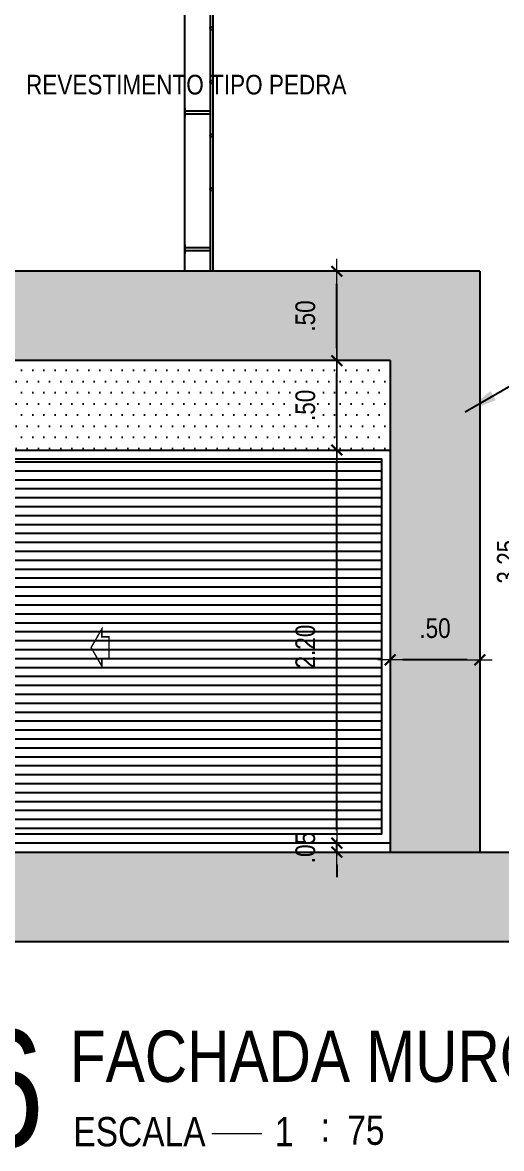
# Model space of a CAD drawing. Header units: millimetres. Extents: x -178 to 521, y -135 to 750.
# Drawn here: x 13.41 to 16.09, y 734.21 to 740.51 of the extents above; entities that cross this region are included whole.
import ezdxf
from ezdxf.enums import TextEntityAlignment as Align

# ---------------------------------------------------------------- set-up
doc = ezdxf.new("R2010")
doc.units = ezdxf.units.MM
doc.header["$LTSCALE"] = 20
doc.header["$MEASUREMENT"] = 0
doc.header["$PDSIZE"] = -5
doc.linetypes.add('CONTINU', pattern=[0])
doc.layers.get('0').update_dxf_attribs({"linetype": 'CONTINUOUS'})
doc.layers.get('Defpoints').update_dxf_attribs({"linetype": 'CONTINUOUS'})
for name, color, linetype in [('AME_FRZ', 7, 'CONTINUOUS'), ('AR-ALV', 5, 'CONTINUOUS'), ('COTAS', 7, 'CONTINUOUS'), ('E-txt-g', 3, 'CONTINUOUS'), ('E-TXT-Y', 2, 'CONTINUOUS'), ('TEXTO3', 4, 'CONTINUOUS'), ('V2', 11, 'CONTINUOUS')]:
    doc.layers.add(name, color=color, linetype=linetype)
for name, color, linetype, lineweight in [('E-Cta-W', 7, 'CONTINUOUS', 20), ('E-Pen-C', 4, 'CONTINUOUS', 15), ('E-Pen-G', 3, 'CONTINUOUS', 30), ('E-Txt-W', 7, 'CONTINUOUS', 20)]:
    doc.layers.add(name, color=color, linetype=linetype, lineweight=lineweight)
doc.styles.add('F2', font='ARIALN.TTF')
doc.dimstyles.new('DIMENSION-1', dxfattribs={"dimtxt": 0.11, "dimasz": 0.07, "dimexe": 1, "dimexo": 0, "dimgap": 0.12, "dimtad": 1, "dimzin": 7, "dimdsep": 46, "dimtxsty": 'F2', "dimblk1": 'TRACO', "dimblk2": 'TRACO', "dimsah": 1, "dimcen": 1, "dimse1": 1, "dimse2": 1, "dimclrd": 256, "dimclre": 256, "dimclrt": 6, "dimadec": 0, "dimazin": 0, "dimtfac": 1, "dimtix": 1, "dimtmove": 2, "dimatfit": 3, "dimldrblk": 'TRACO', "dimfxl": 1, "dimtolj": 1, "dimtzin": 0, "dimarcsym": 0})
doc.dimstyles.get("Standard").update_dxf_attribs({"dimtxt": 0.18, "dimasz": 0.18, "dimexe": 0.18, "dimexo": 0.0625, "dimgap": 0.09, "dimtad": 0, "dimtih": 1, "dimtoh": 1, "dimdec": 4, "dimzin": 0, "dimdsep": 46, "dimtxsty": 'Standard', "dimcen": 0.09, "dimadec": 0, "dimazin": 0, "dimtfac": 1, "dimtdec": 4, "dimtofl": 0, "dimtmove": 0, "dimatfit": 3, "dimfxl": 1, "dimtolj": 1, "dimtzin": 0, "dimarcsym": 0})

# ---------------------------------------------------------------- blocks, each defined once
blk = doc.blocks.new('IND_DES')
at = {"layer": 'E-Txt-W', "color": 7}
blk.add_line((0.0269, -0.2428), (0.1984, -0.2428), dxfattribs=at)
at = {"layer": 'E-txt-g', "color": 7, "style": 'F2'}
for s, p in [('ESCALA', (-0.4463, -0.2864)), ('1', (0.2426, -0.2864)), (':', (0.3988, -0.2706))]:
    blk.add_text(s, height=0.1, dxfattribs=at).set_placement(p)
blk.add_attdef('ESCALA', (0.4897, -0.2812), '', height=0.1, dxfattribs=at)
at = {"layer": 'E-Txt-W', "color": 6, "style": 'F2'}
blk.add_attdef('00', text='', height=0.4, dxfattribs=at).set_placement((-0.7083, -0.2881), align=Align.CENTER)
at = {"layer": 'E-TXT-Y', "color": 7, "style": 'F2'}
for tag, p in [('PROJETO', (-0.4563, 0.1829)), ('DESENHO', (-0.4582, -0.0658))]:
    blk.add_attdef(tag, p, '', height=0.175, dxfattribs=at)
blk = doc.blocks.new('Seta')
at = {"const_width": 2}
blk.add_lwpolyline([(10, 15), (10, 26), (25, 0), (10, -26), (10, -15), (0, -15), (0, 15)], close=True, dxfattribs=at)
blk = doc.blocks.new('TRACO')
at = {"layer": 'E-Pen-C'}
for p, q in [((0, 1), (0, -1)), ((-1, 0), (1, 0))]:
    blk.add_line(p, q, dxfattribs=at)
at = {"layer": 'E-Pen-G'}
blk.add_line((-0.424, -0.424), (0.424, 0.424), dxfattribs=at)
blk = doc.blocks.new('*D724')
at = {"lineweight": -2}
blk.add_line((16.2965, 735.9363), (16.2965, 739.0463), dxfattribs=at)
at = {"layer": 'Defpoints', "color": 0, "linetype": 'Continuous'}
for p in [(15.968, 739.1163), (16.2965, 739.1163), (15.968, 735.8663)]:
    blk.add_point(p, dxfattribs=at)
at = {"linetype": 'Continuous', "lineweight": -2, "xscale": 0.07, "yscale": 0.07, "zscale": 0.07}
for p, rotation in [((16.2965, 739.1163), 90), ((16.2965, 735.8663), 270)]:
    blk.add_blockref('TRACO', p, dxfattribs=dict(at, rotation=rotation))
at = {"color": 6, "linetype": 'Continuous', "insert": (16.1203, 737.4913), "char_height": 0.11, "attachment_point": 5, "rotation": 90, "style": 'F2'}
blk.add_mtext('\\A1;3.25', dxfattribs=at)
blk = doc.blocks.new('*D725')
at = {"lineweight": -2}
blk.add_line((15.898, 736.9426), (15.538, 736.9426), dxfattribs=at)
at = {"layer": 'Defpoints', "color": 0, "linetype": 'Continuous'}
for p in [(15.468, 737.2651), (15.968, 737.2651), (15.468, 736.9426)]:
    blk.add_point(p, dxfattribs=at)
at = {"linetype": 'Continuous', "lineweight": -2, "xscale": 0.07, "yscale": 0.07, "zscale": 0.07, "rotation": 180}
blk.add_blockref('TRACO', (15.468, 736.9426), dxfattribs=at)
at = {"linetype": 'Continuous', "lineweight": -2, "xscale": 0.07, "yscale": 0.07, "zscale": 0.07}
blk.add_blockref('TRACO', (15.968, 736.9426), dxfattribs=at)
at = {"color": 6, "linetype": 'Continuous', "insert": (15.718, 737.1187), "char_height": 0.11, "attachment_point": 5, "style": 'F2'}
blk.add_mtext('\\A1;.50', dxfattribs=at)
blk = doc.blocks.new('*D726')
at = {"lineweight": -2}
for p, q in [((15.1694, 735.9863), (15.1694, 736.0563)), ((15.1694, 735.8663), (15.1694, 735.9163)), ((15.1694, 735.7963), (15.1694, 735.7263))]:
    blk.add_line(p, q, dxfattribs=at)
at = {"layer": 'Defpoints', "color": 0, "linetype": 'Continuous'}
for p in [(15.1694, 735.9163), (15.468, 735.9163), (15.468, 735.8663)]:
    blk.add_point(p, dxfattribs=at)
at = {"linetype": 'Continuous', "lineweight": -2, "xscale": 0.07, "yscale": 0.07, "zscale": 0.07}
for p, rotation in [((15.1694, 735.9163), 270), ((15.1694, 735.8663), 90)]:
    blk.add_blockref('TRACO', p, dxfattribs=dict(at, rotation=rotation))
at = {"color": 6, "linetype": 'Continuous', "insert": (14.9932, 735.8913), "char_height": 0.11, "attachment_point": 5, "rotation": 90, "style": 'F2'}
blk.add_mtext('\\A1;.05', dxfattribs=at)
blk = doc.blocks.new('*D727')
at = {"lineweight": -2}
blk.add_line((15.1694, 735.9863), (15.1694, 738.0463), dxfattribs=at)
at = {"layer": 'Defpoints', "color": 0, "linetype": 'Continuous'}
for p in [(15.1694, 738.1163), (15.468, 738.1163), (15.468, 735.9163)]:
    blk.add_point(p, dxfattribs=at)
at = {"linetype": 'Continuous', "lineweight": -2, "xscale": 0.07, "yscale": 0.07, "zscale": 0.07}
for p, rotation in [((15.1694, 738.1163), 90), ((15.1694, 735.9163), 270)]:
    blk.add_blockref('TRACO', p, dxfattribs=dict(at, rotation=rotation))
at = {"color": 6, "linetype": 'Continuous', "insert": (14.9932, 737.0163), "char_height": 0.11, "attachment_point": 5, "rotation": 90, "style": 'F2'}
blk.add_mtext('\\A1;2.20', dxfattribs=at)
blk = doc.blocks.new('*D728')
at = {"lineweight": -2}
blk.add_line((15.1694, 738.1863), (15.1694, 738.5463), dxfattribs=at)
at = {"layer": 'Defpoints', "color": 0, "linetype": 'Continuous'}
for p in [(15.1694, 738.6163), (15.468, 738.6163), (15.468, 738.1163)]:
    blk.add_point(p, dxfattribs=at)
at = {"linetype": 'Continuous', "lineweight": -2, "xscale": 0.07, "yscale": 0.07, "zscale": 0.07}
for p, rotation in [((15.1694, 738.6163), 90), ((15.1694, 738.1163), 270)]:
    blk.add_blockref('TRACO', p, dxfattribs=dict(at, rotation=rotation))
at = {"color": 6, "linetype": 'Continuous', "insert": (14.9932, 738.3663), "char_height": 0.11, "attachment_point": 5, "rotation": 90, "style": 'F2'}
blk.add_mtext('\\A1;.50', dxfattribs=at)
blk = doc.blocks.new('*D729')
at = {"lineweight": -2}
blk.add_line((15.1694, 738.6863), (15.1694, 739.0463), dxfattribs=at)
at = {"layer": 'Defpoints', "color": 0, "linetype": 'Continuous'}
for p in [(15.1694, 739.1163), (15.968, 739.1163), (15.468, 738.6163)]:
    blk.add_point(p, dxfattribs=at)
at = {"linetype": 'Continuous', "lineweight": -2, "xscale": 0.07, "yscale": 0.07, "zscale": 0.07}
for p, rotation in [((15.1694, 739.1163), 90), ((15.1694, 738.6163), 270)]:
    blk.add_blockref('TRACO', p, dxfattribs=dict(at, rotation=rotation))
at = {"color": 6, "linetype": 'Continuous', "insert": (14.9932, 738.8663), "char_height": 0.11, "attachment_point": 5, "rotation": 90, "style": 'F2'}
blk.add_mtext('\\A1;.50', dxfattribs=at)

msp = doc.modelspace()

# ---------------------------------------------------------------- hatches: boundary and pattern name
h = msp.add_hatch()
h.set_pattern_fill('DOTS', color=6, style=0)
h.paths.add_polyline_path([(10.168, 739.1163), (10.168, 735.8663), (10.668, 735.8663), (10.668, 738.6163), (11.7927, 738.6163), (11.7989, 738.6271), (11.8058, 738.6163), (15.468, 738.6163), (15.468, 735.8663), (15.968, 735.8663), (15.968, 739.1163)])
h.paths.add_polyline_path([(8.968, 735.8663), (9.118, 735.8663), (9.118, 739.1163), (8.968, 739.1163)])
h = msp.add_hatch()
h.set_pattern_fill('DOTS,_O', color=4)
h.set_pattern_definition([(0, (0, 0), (0.03125, 0.0625), [0, -0.0625])])
h.paths.add_polyline_path([(11.468, 738.486), (11.4673, 738.486), (11.468, 738.4872), (11.468, 738.6163), (10.668, 738.6163), (10.668, 738.1163), (11.468, 738.1163), (11.468, 738.2677), (11.4673, 738.2677), (11.468, 738.2689)])
h.paths.add_polyline_path([(15.468, 738.6163), (12.4576, 738.6163), (12.4239, 738.5637), (12.4274, 738.5576), (12.4681, 738.486), (12.4269, 738.486), (12.468, 738.4144), (12.4236, 738.3449), (12.4681, 738.2677), (12.4269, 738.2677), (12.468, 738.1961), (12.4239, 738.127), (12.4274, 738.121), (12.468, 738.0496), (12.468, 738.1163), (15.468, 738.1163)])
at = {"layer": 'AME_FRZ', "linetype": 'Continuous'}
h = msp.add_hatch(dxfattribs=at)
h.set_pattern_fill('ANSI31', color=8, scale=0.4, angle=135, style=0)
h.paths.add_polyline_path([(12.518, 738.0663), (15.418, 738.0663), (15.418, 735.9663), (12.518, 735.9663)])
h.paths.add_polyline_path([(10.718, 738.0663), (11.418, 738.0663), (11.418, 735.9663), (10.718, 735.9663)])
h.paths.add_polyline_path([(11.2674, 737.3098), (11.3196, 737.3098), (11.3196, 736.5022), (11.2674, 736.5022)], flags=16)
at = {"layer": 'COTAS', "linetype": 'CONTINU'}
h = msp.add_hatch(dxfattribs=at)
h.set_pattern_fill('ANSI38', color=8, scale=0.25, style=0)
h.set_pattern_definition([(45, (91.273378, -0.05), (-0.0220970869, 0.0220970869), []), (135, (91.273378, -0.05), (-0.0662912607, 0.0220970869), [0.078125, -0.046875])])
h.paths.add_polyline_path([(16.3663, 735.3663), (16.3663, 735.8663), (8.5483, 735.8663), (8.5483, 735.3663)])

# ---------------------------------------------------------------- linework, layer by layer
at = {"color": 1, "linetype": 'Continuous'}
msp.add_line((8.5483, 735.8663), (16.3663, 735.8663), dxfattribs=at)
at = {"layer": 'AR-ALV', "color": 7, "linetype": 'Continuous'}
for points in [[(12.468, 738.1163), (15.468, 738.1163), (15.468, 735.9163), (12.468, 735.9163)], [(12.518, 738.0663), (15.418, 738.0663), (15.418, 735.9663), (12.518, 735.9663)]]:
    msp.add_lwpolyline(points, close=True, dxfattribs=at)
at = {"layer": 'COTAS', "color": 8, "linetype": 'CONTINU'}
msp.add_line((8.5483, 735.3663), (16.3663, 735.3663), dxfattribs=at)
at = {"layer": 'TEXTO3', "color": 1}
for p, q in [((15.968, 739.1163), (10.168, 739.1163)), ((15.968, 739.1163), (15.968, 735.8663)), ((15.468, 738.6163), (10.668, 738.6163)), ((15.468, 738.6163), (15.468, 735.8663))]:
    msp.add_line(p, q, dxfattribs=at)
at = {"layer": 'V2', "color": 250}
for p, q in [((14.46, 742.2563), (14.46, 739.1163)), ((14.476, 742.2563), (14.476, 739.1163)), ((14.318, 740.8663), (14.318, 739.1163)), ((14.318, 740.0311), (14.318, 739.9811)), ((14.318, 740.0311), (14.319, 740.0311)), ((14.318, 740.0141), (14.46, 740.0141)), ((14.319, 740.0311), (14.319, 739.9811)), ((14.319, 739.9981), (14.319, 740.0141)), ((14.318, 739.9981), (14.46, 739.9981)), ((14.318, 739.9811), (14.319, 739.9811)), ((14.318, 739.2666), (14.318, 739.2166)), ((14.318, 739.2666), (14.319, 739.2666)), ((14.319, 739.2666), (14.319, 739.2166)), ((14.318, 739.2496), (14.46, 739.2496)), ((14.318, 739.2336), (14.46, 739.2336)), ((14.318, 739.2166), (14.319, 739.2166)), ((14.319, 739.2336), (14.319, 739.2496))]:
    msp.add_line(p, q, dxfattribs=at)
for centre in [(14.468, 740.4763), (14.468, 740.1763), (14.468, 739.8763), (14.468, 739.5763)]:
    msp.add_circle(centre, 0.008, dxfattribs=at)

# ---------------------------------------------------------------- block references
ref = msp.add_blockref('IND_DES', (14.4258, 734.6882), dxfattribs=dict(xscale=1.636240131907927, yscale=1.636240131907927, zscale=1.636240131907927))
ref.add_attrib('00', '06', dxfattribs={"layer": 'E-Txt-W', "height": 0.6545, "style": 'F2'}).set_placement((13.1153, 734.2168), align=Align.CENTER)
ref.add_attrib('DESENHO', 'FACHADA MURO', (13.6761, 734.5804), dxfattribs={"layer": 'E-TXT-Y', "color": 2, "height": 0.286342, "style": 'F2'})
ref.add_attrib('ESCALA', '75', (15.2271, 734.228), dxfattribs={"layer": 'E-txt-g', "color": 7, "height": 0.16362, "style": 'F2'})
at = {"layer": 'COTAS', "color": 7, "linetype": 'Continuous', "xscale": -0.003988598768289811, "yscale": 0.003988598768289811, "zscale": 0.003988598768289811}
msp.add_blockref('Seta', (13.8946, 737.0107), dxfattribs=at)

# ---------------------------------------------------------------- texts
at = {"color": 6, "style": 'F2'}
msp.add_text('REVESTIMENTO TIPO PEDRA', height=0.11, dxfattribs=at).set_placement((13.431, 740.1061))

# ---------------------------------------------------------------- dimensions: what is measured, and where the dimension line sits
at = {"color": 8, "linetype": 'Continuous'}
for base, p1, p2, picture, middle in [((15.1694, 739.1163), (15.468, 738.6163), (15.968, 739.1163), '*D729', (14.9932, 738.8663)), ((16.2965, 739.1163), (15.968, 735.8663), (15.968, 739.1163), '*D724', (16.1203, 737.4913)), ((15.1694, 738.6163), (15.468, 738.1163), (15.468, 738.6163), '*D728', (14.9932, 738.3663)), ((15.1694, 738.1163), (15.468, 735.9163), (15.468, 738.1163), '*D727', (14.9932, 737.0163)), ((15.1694, 735.9163), (15.468, 735.8663), (15.468, 735.9163), '*D726', (14.9932, 735.8913))]:
    dim = msp.add_linear_dim(base=base, p1=p1, p2=p2, angle=90, dimstyle='DIMENSION-1', override={"dimfxl": 0.1}, dxfattribs=at)
    dim.commit()
    dim.dimension.update_dxf_attribs({"geometry": picture, "text_midpoint": middle})
dim = msp.add_linear_dim(base=(15.468, 736.9426), p1=(15.968, 737.2651), p2=(15.468, 737.2651), dimstyle='DIMENSION-1', override={"dimfxl": 0.1}, dxfattribs=at)
dim.commit()
dim.dimension.update_dxf_attribs({"geometry": '*D725', "text_midpoint": (15.718, 737.1187)})

# ---------------------------------------------------------------- leaders
at = {"layer": 'E-Cta-W', "color": 4}
msp.add_leader([(15.887, 738.3307), (16.9533, 738.9446), (17.046, 738.9428)], dimstyle='Standard', dxfattribs=at)

doc.saveas('drawing.dxf')
